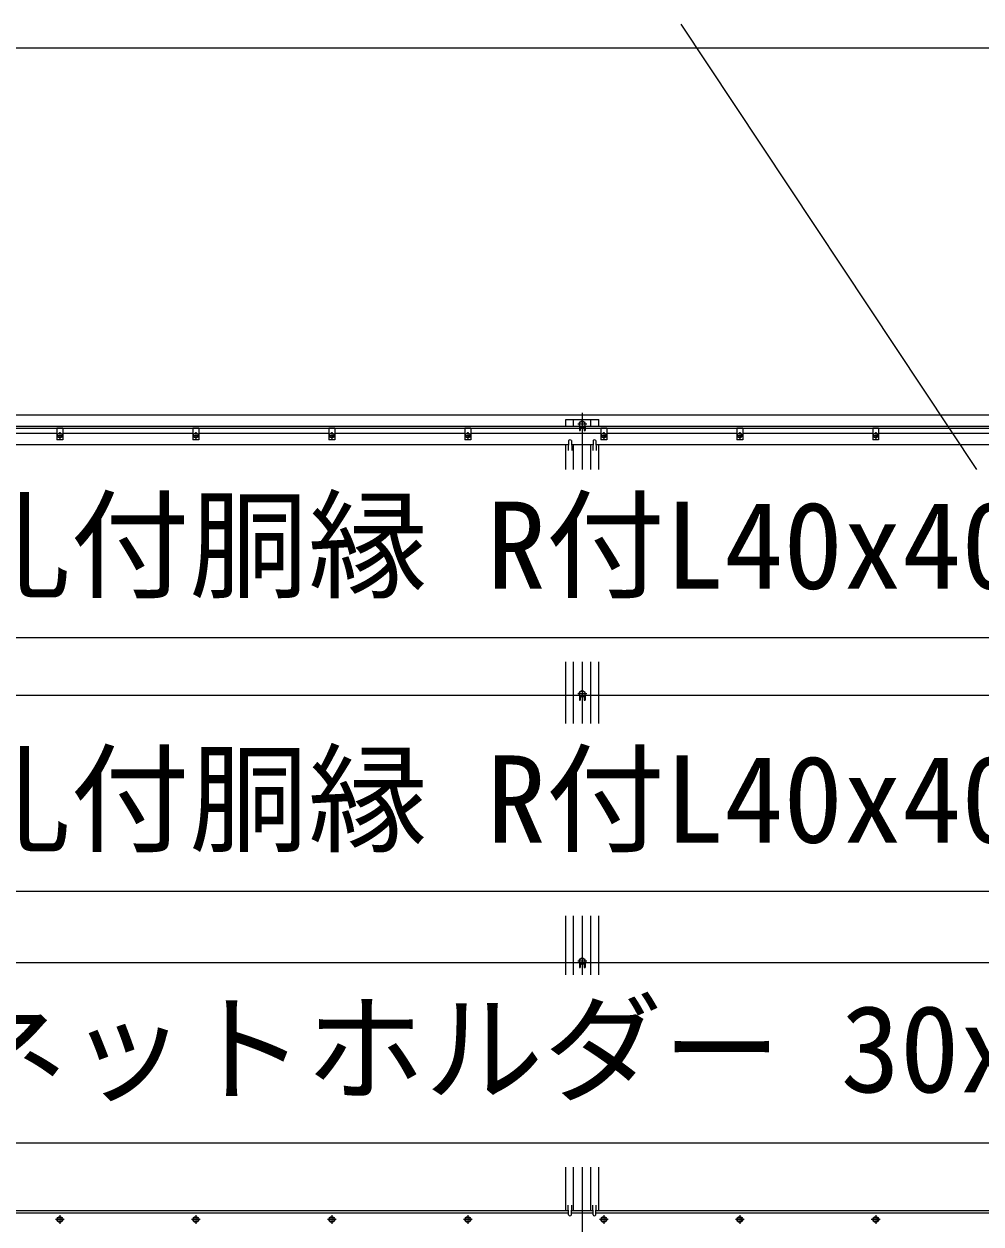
# Model space of a CAD drawing. Units: millimetres at full size; details may follow other scales. Extents: x -16800 to 16800, y -11880 to 11880.
# Drawn here: x -10302 to -8190, y -1172 to 1475 of the extents above; entities that cross this region are included whole.
import ezdxf
from ezdxf.enums import TextEntityAlignment as Align

# ---------------------------------------------------------------- set-up
doc = ezdxf.new("R2010")
doc.units = ezdxf.units.MM
doc.header["$LTSCALE"] = 40
doc.linetypes.add('USER1', pattern=[50.8, 31.75, -6.35, 6.35, -6.35])
for name, color, linetype, lineweight in [('0-0_D-STR1', 1, 'Continuous', 18), ('0-1_D-BMK', 2, 'USER1', 13), ('0-2_D-STR3', 3, 'Continuous', 13), ('0-9_D-STR-TXT', 7, 'Continuous', 13)]:
    doc.layers.add(name, color=color, linetype=linetype, lineweight=lineweight)
doc.styles.add('ＭＳ ゴシック', font='')
doc.styles.get('ＭＳ ゴシック').set_extended_font_data('MS Gothic')

msp = doc.modelspace()

# ---------------------------------------------------------------- linework, layer by layer
at = {"layer": '0-0_D-STR1'}
for p, q in [((-13170.08, 587.52), (-270.08, 587.52)), ((-13170.08, 583.52), (-270.08, 583.52)), ((-9089.08, 587.52), (-9089.08, 602.52)), ((-9051.08, 587.52), (-9051.08, 602.52)), ((-9033.58, 587.52), (-9033.58, 602.52)), ((-11039.79, 547.52), (-9100.37, 547.52)), ((-9106.58, 492.11), (-9106.58, 547.52)), ((-9100.08, 555.9), (-9100.83, 534.4)), ((-9094.08, 555.9), (-9093.33, 534.4)), ((-9093.79, 547.52), (-9046.37, 547.52)), ((-9089.08, 492.11), (-9089.08, 547.52)), ((-9051.08, 492.11), (-9051.08, 547.52)), ((-9046.08, 555.9), (-9046.83, 534.4)), ((-9040.08, 555.9), (-9039.33, 534.4)), ((-9039.79, 547.52), (-5100.37, 547.52)), ((-9033.58, 492.11), (-9033.58, 547.52)), ((-9106.58, -68.05), (-9106.58, 67.76)), ((-9089.08, -68.05), (-9089.08, 67.76)), ((-9051.08, -68.05), (-9051.08, 67.76)), ((-9033.58, -68.05), (-9033.58, 67.76)), ((-9106.58, -622.85), (-9106.58, -492.39)), ((-9089.08, -622.85), (-9089.08, -492.39)), ((-9051.08, -622.85), (-9051.08, -492.39)), ((-9033.58, -622.85), (-9033.58, -492.39)), ((-9106.58, -1142.48), (-9106.58, -1047.19)), ((-9089.08, -1142.48), (-9089.08, -1047.19)), ((-9051.08, -1142.48), (-9051.08, -1047.19)), ((-9033.58, -1142.48), (-9033.58, -1047.19)), ((-9100.08, -1152.14), (-9100.83, -1130.64)), ((-9094.08, -1152.14), (-9093.33, -1130.64)), ((-9046.08, -1152.14), (-9046.83, -1130.64)), ((-9040.08, -1152.14), (-9039.33, -1130.64)), ((-11039.75, -1142.48), (-9100.42, -1142.48)), ((-9093.75, -1142.48), (-9046.42, -1142.48)), ((-9039.75, -1142.48), (-5100.42, -1142.48))]:
    msp.add_line(p, q, dxfattribs=at)
msp.add_lwpolyline([(-9106.58, 587.52), (-9106.58, 602.52), (-9033.58, 602.52)], dxfattribs=at)
for centre, start, end in [((-9097.08, 554.65), 22.61986, 157.38014), ((-9043.08, 554.65), 22.61986, 157.38014), ((-9097.08, -1150.89), 202.61986, 337.38014), ((-9043.08, -1150.89), 202.61986, 337.38014)]:
    msp.add_arc(centre, 3.25, start, end, dxfattribs=at)
at = {"layer": '0-1_D-BMK'}
for p, q in [((-9070.08, 617.52), (-9070.08, 492.11)), ((-9060.08, 592.02), (-9080.08, 592.02)), ((-10230.02, 567.52), (-10215.14, 567.52)), ((-10222.58, 574.96), (-10222.58, 560.08)), ((-9930.02, 567.52), (-9915.14, 567.52)), ((-9922.58, 574.96), (-9922.58, 560.08)), ((-9630.02, 567.52), (-9615.14, 567.52)), ((-9622.58, 574.96), (-9622.58, 560.08)), ((-9330.02, 567.52), (-9315.14, 567.52)), ((-9322.58, 574.96), (-9322.58, 560.08)), ((-9030.02, 567.52), (-9015.14, 567.52)), ((-9022.58, 574.96), (-9022.58, 560.08)), ((-8730.02, 567.52), (-8715.14, 567.52)), ((-8722.58, 574.96), (-8722.58, 560.08)), ((-8430.02, 567.52), (-8415.14, 567.52)), ((-8422.58, 574.96), (-8422.58, 560.08)), ((-9070.08, 67.76), (-9070.08, -68.05)), ((-9060.08, -2.48), (-9080.08, -2.48)), ((-9070.08, -492.39), (-9070.08, -622.85)), ((-9060.08, -592.48), (-9080.08, -592.48)), ((-9070.08, -1047.19), (-9070.08, -1482.48)), ((-10212.91, -1162.48), (-10232.25, -1162.48)), ((-10222.58, -1152.81), (-10222.58, -1172.15)), ((-9912.91, -1162.48), (-9932.25, -1162.48)), ((-9922.58, -1152.81), (-9922.58, -1172.15)), ((-9612.91, -1162.48), (-9632.25, -1162.48)), ((-9622.58, -1152.81), (-9622.58, -1172.15)), ((-9312.91, -1162.48), (-9332.25, -1162.48)), ((-9322.58, -1152.81), (-9322.58, -1172.15)), ((-9012.91, -1162.48), (-9032.25, -1162.48)), ((-9022.58, -1152.81), (-9022.58, -1172.15)), ((-8712.91, -1162.48), (-8732.25, -1162.48)), ((-8722.58, -1152.81), (-8722.58, -1172.15)), ((-8412.91, -1162.48), (-8432.25, -1162.48)), ((-8422.58, -1152.81), (-8422.58, -1172.15))]:
    msp.add_line(p, q, dxfattribs=at)
at = {"layer": '0-2_D-STR3'}
for p, q in [((-8852.16, 1475.14), (-8199.91, 492.11)), ((-12288.4, 612.52), (-270.08, 612.52)), ((-10229.08, 583.52), (-10229.08, 557.52)), ((-10216.08, 583.52), (-10229.08, 583.52)), ((-10216.08, 583.52), (-10216.08, 557.52)), ((-9929.08, 583.52), (-9929.08, 557.52)), ((-9916.08, 583.52), (-9929.08, 583.52)), ((-9916.08, 583.52), (-9916.08, 557.52)), ((-9629.08, 583.52), (-9629.08, 557.52)), ((-9616.08, 583.52), (-9629.08, 583.52)), ((-9616.08, 583.52), (-9616.08, 557.52)), ((-9329.08, 583.52), (-9329.08, 557.52)), ((-9316.08, 583.52), (-9329.08, 583.52)), ((-9316.08, 583.52), (-9316.08, 557.52)), ((-9070.08, 599.53), (-9076.58, 595.77)), ((-9076.58, 595.77), (-9076.58, 588.27)), ((-9076.58, 588.27), (-9070.08, 584.52)), ((-9076.33, 588.12), (-9076.33, 578.02)), ((-9074.33, 586.97), (-9074.33, 578.02)), ((-9063.58, 595.77), (-9070.08, 599.53)), ((-9070.08, 584.52), (-9063.58, 588.27)), ((-9065.83, 586.97), (-9065.83, 578.02)), ((-9063.83, 588.12), (-9063.83, 578.02)), ((-9063.58, 588.27), (-9063.58, 595.77)), ((-9029.08, 583.52), (-9029.08, 557.52)), ((-9016.08, 583.52), (-9029.08, 583.52)), ((-9016.08, 583.52), (-9016.08, 557.52)), ((-8729.08, 583.52), (-8729.08, 557.52)), ((-8716.08, 583.52), (-8729.08, 583.52)), ((-8716.08, 583.52), (-8716.08, 557.52)), ((-8429.08, 583.52), (-8429.08, 557.52)), ((-8416.08, 583.52), (-8429.08, 583.52)), ((-8416.08, 583.52), (-8416.08, 557.52)), ((-10516.08, 572.52), (-10229.08, 572.52)), ((-10216.08, 557.52), (-10229.08, 557.52)), ((-10216.08, 572.52), (-9929.08, 572.52)), ((-9916.08, 557.52), (-9929.08, 557.52)), ((-9916.08, 572.52), (-9629.08, 572.52)), ((-9616.08, 557.52), (-9629.08, 557.52)), ((-9616.08, 572.52), (-9329.08, 572.52)), ((-9316.08, 557.52), (-9329.08, 557.52)), ((-9316.08, 572.52), (-9029.08, 572.52)), ((-9076.33, 578.02), (-9074.33, 578.02)), ((-9065.83, 578.02), (-9063.83, 578.02)), ((-9016.08, 557.52), (-9029.08, 557.52)), ((-9016.08, 572.52), (-8729.08, 572.52)), ((-8716.08, 557.52), (-8729.08, 557.52)), ((-8716.08, 572.52), (-8429.08, 572.52)), ((-8416.08, 557.52), (-8429.08, 557.52)), ((-8416.08, 572.52), (-8129.08, 572.52)), ((-273.22, -6.48), (-13052.88, -6.48)), ((-9076.33, -6.38), (-9076.33, -16.48)), ((-9076.33, -16.48), (-9074.33, -16.48)), ((-9074.33, -7.53), (-9074.33, -16.48)), ((-9065.83, -7.53), (-9065.83, -16.48)), ((-9065.83, -16.48), (-9063.83, -16.48)), ((-9063.83, -6.38), (-9063.83, -16.48)), ((-4870.08, -596.48), (-13052.88, -596.48)), ((-9070.08, -584.97), (-9076.58, -588.73)), ((-9076.58, -588.73), (-9076.58, -596.23)), ((-9076.58, -596.23), (-9070.08, -599.98)), ((-9076.33, -596.38), (-9076.33, -606.48)), ((-9076.33, -606.48), (-9074.33, -606.48)), ((-9074.33, -597.53), (-9074.33, -606.48)), ((-9063.58, -588.73), (-9070.08, -584.97)), ((-9070.08, -599.98), (-9063.58, -596.23)), ((-9065.83, -597.53), (-9065.83, -606.48)), ((-9065.83, -606.48), (-9063.83, -606.48)), ((-9063.83, -596.38), (-9063.83, -606.48)), ((-9063.58, -596.23), (-9063.58, -588.73)), ((-11039.92, -1147.48), (-9100.25, -1147.48)), ((-9093.92, -1147.48), (-9046.25, -1147.48)), ((-9039.92, -1147.48), (-5100.25, -1147.48))]:
    msp.add_line(p, q, dxfattribs=at)
for points in [[(-10222.58, 573.27), (-10227.56, 570.4), (-10227.56, 564.65), (-10222.58, 561.77), (-10217.6, 564.65), (-10217.6, 570.4)], [(-9922.58, 573.27), (-9927.56, 570.4), (-9927.56, 564.65), (-9922.58, 561.77), (-9917.6, 564.65), (-9917.6, 570.4)], [(-9622.58, 573.27), (-9627.56, 570.4), (-9627.56, 564.65), (-9622.58, 561.77), (-9617.6, 564.65), (-9617.6, 570.4)], [(-9322.58, 573.27), (-9327.56, 570.4), (-9327.56, 564.65), (-9322.58, 561.77), (-9317.6, 564.65), (-9317.6, 570.4)], [(-9022.58, 573.27), (-9027.56, 570.4), (-9027.56, 564.65), (-9022.58, 561.77), (-9017.6, 564.65), (-9017.6, 570.4)], [(-8722.58, 573.27), (-8727.56, 570.4), (-8727.56, 564.65), (-8722.58, 561.77), (-8717.6, 564.65), (-8717.6, 570.4)], [(-8422.58, 573.27), (-8427.56, 570.4), (-8427.56, 564.65), (-8422.58, 561.77), (-8417.6, 564.65), (-8417.6, 570.4)], [(-9063.58, 1.27), (-9070.08, 5.03), (-9076.58, 1.27), (-9076.58, -6.23), (-9070.08, -9.98), (-9063.58, -6.23)], [(-10222.58, -1156.73), (-10227.56, -1159.6), (-10227.56, -1165.35), (-10222.58, -1168.23), (-10217.6, -1165.35), (-10217.6, -1159.6)], [(-9922.58, -1156.73), (-9927.56, -1159.6), (-9927.56, -1165.35), (-9922.58, -1168.23), (-9917.6, -1165.35), (-9917.6, -1159.6)], [(-9622.58, -1156.73), (-9627.56, -1159.6), (-9627.56, -1165.35), (-9622.58, -1168.23), (-9617.6, -1165.35), (-9617.6, -1159.6)], [(-9322.58, -1156.73), (-9327.56, -1159.6), (-9327.56, -1165.35), (-9322.58, -1168.23), (-9317.6, -1165.35), (-9317.6, -1159.6)], [(-9022.58, -1156.73), (-9027.56, -1159.6), (-9027.56, -1165.35), (-9022.58, -1168.23), (-9017.6, -1165.35), (-9017.6, -1159.6)], [(-8722.58, -1156.73), (-8727.56, -1159.6), (-8727.56, -1165.35), (-8722.58, -1168.23), (-8717.6, -1165.35), (-8717.6, -1159.6)], [(-8422.58, -1156.73), (-8427.56, -1159.6), (-8427.56, -1165.35), (-8422.58, -1168.23), (-8417.6, -1165.35), (-8417.6, -1159.6)]]:
    msp.add_lwpolyline(points, close=True, dxfattribs=at)
for centre, radius in [((-9070.08, 592.02), 6.25), ((-10222.58, 567.52), 4.98), ((-9922.58, 567.52), 4.98), ((-9622.58, 567.52), 4.98), ((-9322.58, 567.52), 4.98), ((-9022.58, 567.52), 4.98), ((-8722.58, 567.52), 4.98), ((-8422.58, 567.52), 4.98), ((-9070.08, -2.48), 6.25), ((-9070.08, -592.48), 6.25), ((-10222.58, -1162.48), 6.5), ((-10222.58, -1162.48), 4.98), ((-9922.58, -1162.48), 6.5), ((-9922.58, -1162.48), 4.98), ((-9622.58, -1162.48), 6.5), ((-9622.58, -1162.48), 4.98), ((-9322.58, -1162.48), 6.5), ((-9322.58, -1162.48), 4.98), ((-9022.58, -1162.48), 6.5), ((-9022.58, -1162.48), 4.98), ((-8722.58, -1162.48), 6.5), ((-8722.58, -1162.48), 4.98), ((-8422.58, -1162.48), 6.5), ((-8422.58, -1162.48), 4.98)]:
    msp.add_circle(centre, radius, dxfattribs=at)
at = {"layer": '0-9_D-STR-TXT'}
for points in [[(-7414.17, 1421.52), (-10463.55, 1421.52), (-10776.79, 614.39)], [(-7877.94, 121.05), (-10669.45, 121.05), (-10803.92, 557.66)], [(-7877.94, -439.11), (-10669.45, -439.11), (-10669.45, -1164.57)], [(-7884.03, -993.91), (-10669.45, -993.91), (-10669.45, -1166.57)]]:
    msp.add_lwpolyline(points, dxfattribs=at)

# ---------------------------------------------------------------- texts
at = {"layer": '0-9_D-STR-TXT', "style": 'ＭＳ ゴシック'}
for s, p in [('孔付胴縁 R付L40x40x3', (-10461.7, 171.39)), ('孔付胴縁 R付L40x40x3', (-10461.7, -388.76)), ('ネットホルダー 30x13', (-10467.79, -939.5))]:
    msp.add_text(s, height=192.4, dxfattribs=at).set_placement(p, align=Align.BOTTOM_LEFT)

doc.saveas('drawing.dxf')
